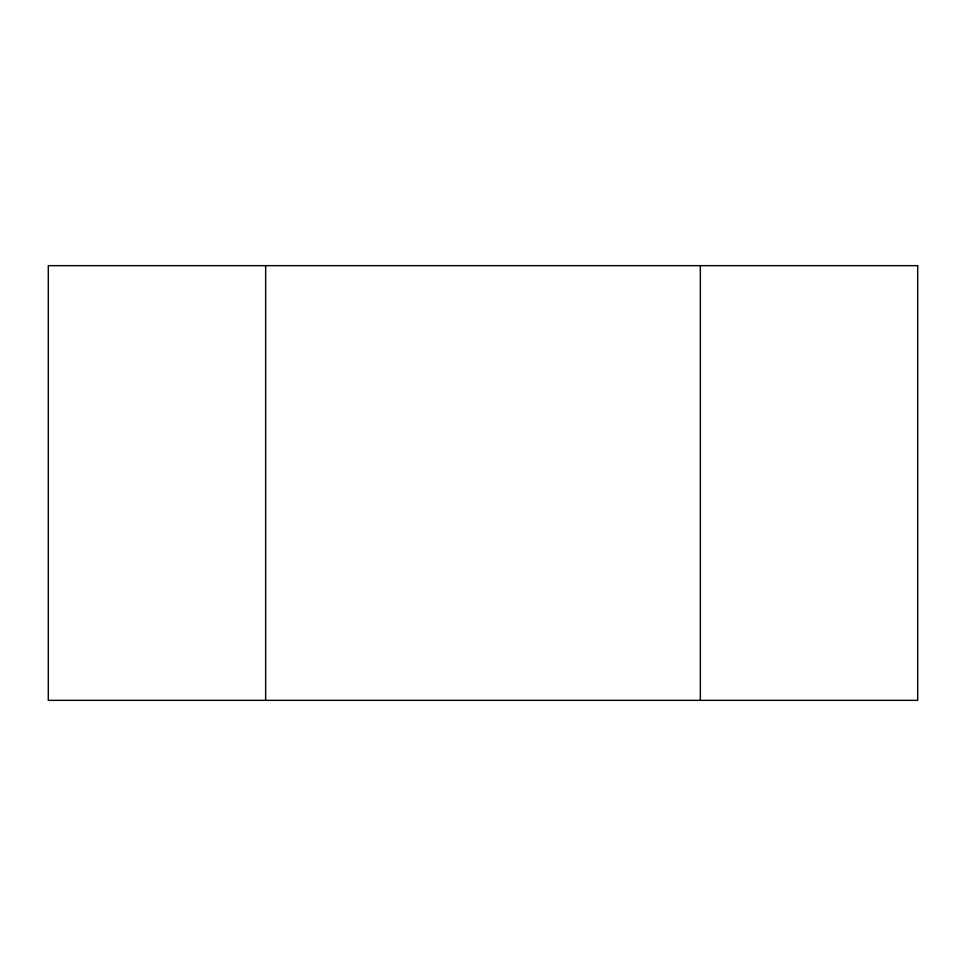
<?xml version="1.0" encoding="UTF-8"?>
<svg xmlns="http://www.w3.org/2000/svg" width="966" height="966" viewBox="0 0 966 966"><rect width="100%" height="100%" fill="white"/><g stroke="black" fill="none" stroke-linecap="round" stroke-linejoin="round"><path stroke-width="1.45" d="M700.35 265.65L700.35 700.35M265.65 265.65L265.65 700.35M917.7 265.65L48.3 265.65L48.3 700.35L917.7 700.35L917.7 265.65"/></g></svg>
